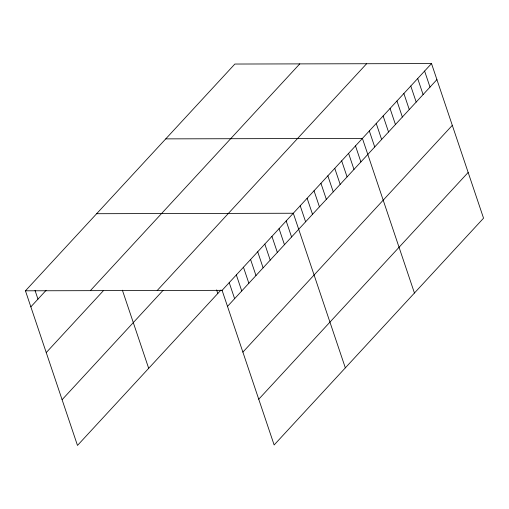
<?xml version="1.0" encoding="UTF-8"?>
<svg xmlns="http://www.w3.org/2000/svg" width="509" height="509" viewBox="0 0 509 509"><rect width="100%" height="100%" fill="white"/><g stroke="black" fill="none" stroke-linecap="round" stroke-linejoin="round"><path stroke-width="0.76" d="M220.982 290.035L77.483 445.426L25.45 290.811L234.865 64.039L431.517 63.574L483.55 218.189L274.135 444.961L222.096 290.346L431.517 63.574M30.845 306.851L46.103 290.327M90.341 290.658L299.763 63.886M46.236 352.584L103.2 290.9M157.205 290.499L366.62 63.727M62.092 399.699L163.065 290.359M227.498 306.386L436.913 79.614M242.888 352.113L452.304 125.341M258.744 399.228L468.159 172.456M165.762 138.874L362.408 138.403L414.441 293.025M96.653 213.71L293.299 213.239L345.331 367.861M25.45 290.811L222.096 290.346M424.608 71.056L430.003 87.096M417.692 78.539L423.094 94.579M410.782 86.021L416.184 102.061M403.872 93.503L409.268 109.543M396.963 100.986L402.358 117.025M390.053 108.474L395.448 124.514M383.137 115.957L388.539 131.996M376.227 123.439L381.629 139.479M369.318 130.921L374.719 146.961M355.498 145.892L360.894 161.932M348.589 153.374L353.984 169.414M341.673 160.857L347.074 176.897M334.763 168.339L340.165 184.379M327.853 175.821L333.249 191.861M320.944 183.31L326.339 199.35M314.034 190.792L319.429 206.832M307.124 198.275L312.52 214.314M300.208 205.757L305.61 221.797M286.179 220.951L291.574 236.99M279.059 228.662L284.455 244.702M271.94 236.373L277.335 252.413M264.82 244.085L270.215 260.124M257.7 251.79L263.096 267.829M250.581 259.501L255.976 275.541M243.461 267.212L248.856 283.252M236.335 274.924L241.737 290.963M229.215 282.635L234.617 298.675M216.592 289.92L217.795 293.489M122.395 290.206L148.685 368.325M35.026 290.391L37.971 299.139"/></g></svg>
